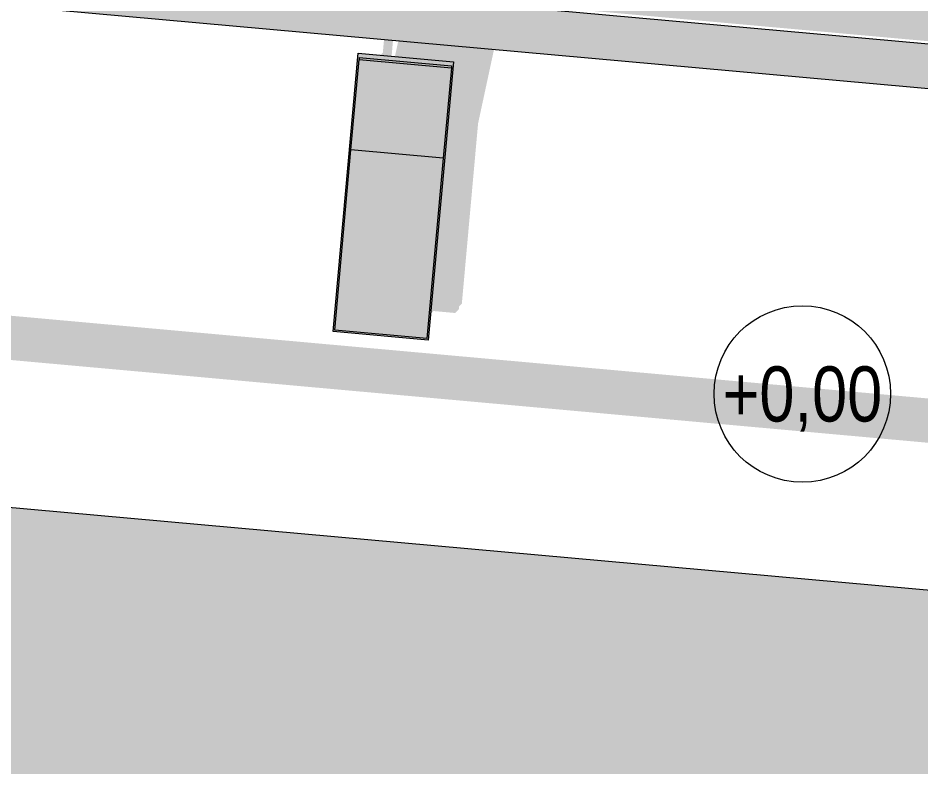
# Model space of a CAD drawing. Header units: centimetres. Extents: x -4381 to 5639, y -3920 to 4826.
# Drawn here: x 181.912 to 184.982, y 62.105 to 64.652 of the extents above; entities that cross this region are included whole.
import ezdxf
from ezdxf.xclip import XClip

# ---------------------------------------------------------------- set-up
doc = ezdxf.new("R2010")
doc.units = ezdxf.units.CM
doc.header["$MEASUREMENT"] = 0
doc.header["$XCLIPFRAME"] = 0
doc.set_wipeout_variables(frame=1)
doc.linetypes.add('Wipeout_Contour', pattern=[100, 0, -100])
for name, color, linetype in [('01- MOBILIER', 7, 'Continuous'), ('Dalles', 7, 'Continuous'), ('Drawing & Figure', 7, 'Continuous'), ('Structural - Bearing', 7, 'Continuous')]:
    doc.layers.add(name, color=color, linetype=linetype)
for name, color, linetype, lineweight in [('01- MOBILIER_Pen_No__1', 7, 'Continuous', 5), ('01- MOBILIER_Pen_No__101', 252, 'Continuous', 5), ('0_Pen_No__1', 7, 'Continuous', 5), ('0_Pen_No__7', 7, 'Continuous', 5), ('Dalles_Pen_No__1', 7, 'Continuous', 5), ('Dalles_Pen_No__101', 252, 'Continuous', 5), ('Structural - Bearing_Pen_No__1', 7, 'Continuous', 5)]:
    doc.layers.add(name, color=color, linetype=linetype, lineweight=lineweight)
doc.layers.add('01- MOBILIER_Pen_No__184', color=7, linetype='Continuous', lineweight=5, true_color=0xc5d295)
doc.layers.add('Diagramme_Pen_No__9', color=7, linetype='Continuous', lineweight=5, true_color=0x3dad99)
doc.styles.add('GENERATED_STYLE_2', font='')
doc.styles.get('GENERATED_STYLE_2').set_extended_font_data('Arial Narrow Occidental')

# ---------------------------------------------------------------- blocks, each defined once
blk = doc.blocks.new('Drawing_13_13', base_point=(-54.8524, -87.0921))
at = {"layer": '01- MOBILIER', "linetype": 'Continuous', "lineweight": 0, "ltscale": 5, "true_color": 0xffffff}
blk.add_hatch(color=7, dxfattribs=at).paths.add_polyline_path([(183.302, 63.5622), (183.3572, 64.1748), (183.0435, 64.2031), (182.9883, 63.5905)])
at = {"layer": '01- MOBILIER_Pen_No__184', "linetype": 'Continuous', "ltscale": 5}
h = blk.add_hatch(color=256, dxfattribs=at)
h.paths.add_polyline_path([(182.9828, 63.586), (183.3065, 63.5568), (183.3919, 64.503), (183.0682, 64.5322)])
h.paths.add_polyline_path([(182.9883, 63.5905), (183.0718, 64.5166), (183.3856, 64.489), (183.302, 63.5622)], flags=0)
at = {"layer": 'Dalles', "linetype": 'Continuous', "lineweight": 5, "ltscale": 5}
h = blk.add_hatch(color=8, dxfattribs=at)
h.paths.add_polyline_path([(172.7691, 72.2938), (171.9155, 62.8323), (177.6422, 62.3156), (177.8893, 65.0545), (177.9926, 66.1998), (179.7107, 66.0448), (179.6073, 64.8995), (186.4047, 64.2862), (187.0112, 71.0089)])
h.paths.add_polyline_path([(172.0783, 62.9682), (172.1996, 64.3127), (177.6276, 63.823), (177.5063, 62.4785)], flags=0)
h.paths.add_polyline_path([(175.2352, 67.0761), (175.3475, 68.3211), (177.0158, 68.1706), (176.9034, 66.9256)], flags=0)
h.paths.add_polyline_path([(183.4303, 64.7052), (183.6595, 67.2449), (186.4979, 66.9888), (186.2688, 64.4491)], flags=0)
at = {"layer": 'Dalles_Pen_No__101', "linetype": 'Continuous', "lineweight": 0, "ltscale": 5, "true_color": 0x262626}
blk.add_hatch(color=250, dxfattribs=at).paths.add_polyline_path([(183.4312, 64.7151), (185.4231, 64.5354), (185.4521, 64.8563), (183.4602, 65.036)])
at = {"layer": 'Diagramme_Pen_No__9', "linetype": 'Continuous', "lineweight": 0, "ltscale": 5, "true_color": 0x0f2b26}
blk.add_hatch(color=118, dxfattribs=at).paths.add_polyline_path([(179.3569, 60.454), (185.7559, 59.8767), (186.003, 62.6156), (179.604, 63.1929)])
at = {"layer": 'Structural - Bearing', "linetype": 'Continuous', "lineweight": 0, "ltscale": 5, "true_color": 0xffffff}
blk.add_hatch(color=7, dxfattribs=at).paths.add_polyline_path([(179.3387, 63.8695), (179.3252, 63.7201), (185.291, 63.1818), (185.3045, 63.3312)])
at = {"layer": '01- MOBILIER_Pen_No__1', "linetype": 'Continuous', "ltscale": 5}
for p, q in [((182.9883, 63.5905), (183.0435, 64.2031)), ((183.3572, 64.1748), (183.0435, 64.2031)), ((183.3572, 64.1748), (183.302, 63.5622)), ((183.3065, 63.5568), (182.9828, 63.586)), ((183.302, 63.5622), (182.9883, 63.5905))]:
    blk.add_line(p, q, dxfattribs=at)
at = {"layer": '0_Pen_No__7', "linetype": 'Continuous', "ltscale": 5}
blk.add_circle((184.5785, 63.3735), 0.3, dxfattribs=at)
at = {"layer": 'Dalles_Pen_No__1', "linetype": 'Continuous', "ltscale": 5}
blk.add_line((185.2461, 62.6839), (179.4546, 63.2064), dxfattribs=at)
at = {"layer": 'Dalles_Pen_No__1', "linetype": 'Continuous', "ltscale": 5, "flags": 128}
for points in [[(172.7691, 72.2938), (171.9155, 62.8323), (177.6422, 62.3156), (177.8893, 65.0545), (177.9926, 66.1998), (179.7107, 66.0448), (179.6073, 64.8995), (186.4047, 64.2862), (187.0112, 71.0089)], [(172.7691, 72.2938), (171.9155, 62.8323), (177.6422, 62.3156), (177.8893, 65.0545), (177.9926, 66.1998), (179.7107, 66.0448), (179.6073, 64.8995), (186.4047, 64.2862), (187.0112, 71.0089)], [(172.7691, 72.2938), (171.9155, 62.8323), (177.6422, 62.3156), (177.8893, 65.0545), (177.9926, 66.1998), (179.7107, 66.0448), (179.6073, 64.8995), (186.4047, 64.2862), (187.0112, 71.0089)], [(172.7691, 72.2938), (171.9155, 62.8323), (177.6422, 62.3156), (177.8893, 65.0545), (177.9926, 66.1998), (179.7107, 66.0448), (179.6073, 64.8995), (186.4047, 64.2862), (187.0112, 71.0089)], [(183.4303, 64.7052), (183.6595, 67.2449), (186.4979, 66.9888), (186.2688, 64.4491)]]:
    blk.add_lwpolyline(points, close=True, dxfattribs=at)
at = {"layer": '0_Pen_No__1', "linetype": 'Continuous', "insert": (184.5785, 63.3561), "char_height": 0.1875, "attachment_point": 5, "style": 'GENERATED_STYLE_2'}
blk.add_mtext('\\A1;{\\fArial Narrow Occidental|b0|i0|c0|p34;+0,00}', dxfattribs=at)
at = {"color": 254, "linetype": 'Wipeout_Contour', "lineweight": 0, "ltscale": 776.998936}
blk.add_wipeout([(183.0713, 64.5109), (183.385, 64.4826), (183.3856, 64.489), (183.0719, 64.5173)], dxfattribs=at).dxf.layer = '01- MOBILIER'
at = {"layer": '01- MOBILIER', "linetype": 'Continuous', "lineweight": 0, "ltscale": 5, "true_color": 0xffffff}
for points in [[(183.0713, 64.5109), (183.0435, 64.2031), (183.3572, 64.1748), (183.385, 64.4826)], [(183.0713, 64.5109), (183.385, 64.4826), (183.3856, 64.489), (183.0719, 64.5173)]]:
    blk.add_hatch(color=7, dxfattribs=at).paths.add_polyline_path(points)
at = {"layer": '01- MOBILIER_Pen_No__101', "linetype": 'Continuous', "lineweight": 0, "ltscale": 5, "true_color": 0x262626}
for points in [[(183.0719, 64.5173), (183.0713, 64.5109), (183.385, 64.4826), (183.3856, 64.489)], [(183.1131, 64.5281), (183.1101, 64.5139), (183.3856, 64.489), (183.385, 64.4826), (183.3606, 64.2115), (183.302, 63.5622), (183.3075, 63.5678), (183.3919, 64.503)]]:
    blk.add_hatch(color=250, dxfattribs=at).paths.add_polyline_path(points)
at = {"layer": 'Dalles_Pen_No__101', "linetype": 'Continuous', "lineweight": 0, "ltscale": 5, "true_color": 0x262626}
for points in [[(183.1521, 64.5345), (183.143, 64.5254), (183.1818, 64.5219), (183.1867, 64.5766), (183.1561, 64.5793)], [(183.3919, 64.503), (183.3146, 63.6464), (183.3237, 63.6555), (183.3985, 63.6488), (183.4103, 63.6606), (183.4113, 63.6716), (183.4207, 63.6809), (183.4759, 64.2934), (183.5302, 64.5456), (183.2047, 64.5749), (183.1931, 64.5209)]]:
    blk.add_hatch(color=250, dxfattribs=at).paths.add_polyline_path(points)
at = {"layer": '01- MOBILIER_Pen_No__1', "linetype": 'Continuous', "ltscale": 5}
for p, q in [((182.9828, 63.586), (183.0682, 64.5322)), ((183.0435, 64.2031), (183.0713, 64.5109)), ((183.0682, 64.5322), (183.3919, 64.503)), ((183.0719, 64.5173), (183.0713, 64.5109)), ((183.0713, 64.5109), (183.385, 64.4826)), ((183.0719, 64.5173), (183.3856, 64.489)), ((183.3919, 64.503), (183.3065, 63.5568)), ((183.385, 64.4826), (183.3572, 64.1748)), ((183.3856, 64.489), (183.385, 64.4826))]:
    blk.add_line(p, q, dxfattribs=at)
at = {"color": 254, "linetype": 'Wipeout_Contour', "lineweight": 0, "ltscale": 776.434134}
blk.add_wipeout([(179.6073, 64.8995), (186.4047, 64.2862), (186.2688, 64.4491), (179.7702, 65.0354)], dxfattribs=at).dxf.layer = 'Structural - Bearing'
at = {"layer": 'Structural - Bearing', "linetype": 'Continuous', "lineweight": 0, "ltscale": 5, "true_color": 0xffffff}
blk.add_hatch(color=7, dxfattribs=at).paths.add_polyline_path([(179.6073, 64.8995), (186.4047, 64.2862), (186.2688, 64.4491), (179.7702, 65.0354)])
at = {"layer": 'Structural - Bearing_Pen_No__1', "linetype": 'Continuous', "ltscale": 5, "flags": 128}
for points in [[(179.6073, 64.8995), (186.4047, 64.2862)], [(186.2688, 64.4491), (183.4303, 64.7052)]]:
    blk.add_lwpolyline(points, dxfattribs=at)

msp = doc.modelspace()

# ---------------------------------------------------------------- block references
at = {"layer": 'Drawing & Figure', "color": 151, "linetype": 'Continuous', "lineweight": 5, "ltscale": 10, "true_color": 0x80c2ff}
ref = msp.add_blockref('Drawing_13_13', (-54.85237, -87.09209), dxfattribs=at)
XClip(ref).set_block_clipping_path([(166.1260505706, 54.1059969298), (191.9907812231, 80.1417166121)])

doc.saveas('drawing.dxf')
